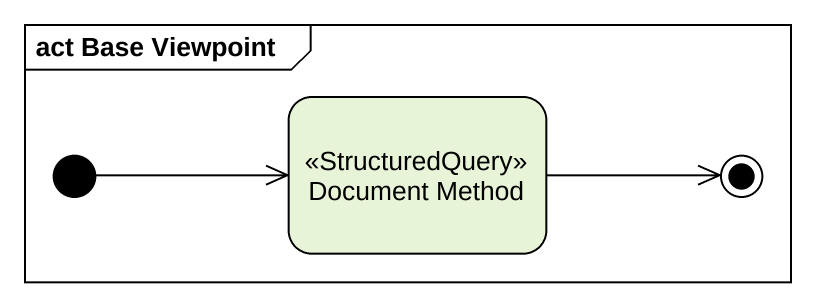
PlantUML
@startuml
mainframe act Base Viewpoint
hide empty description
state "Document Method" as Document_Method <<StructuredQuery>>
[*] -right-> Document_Method
Document_Method -right-> [*]
@enduml
